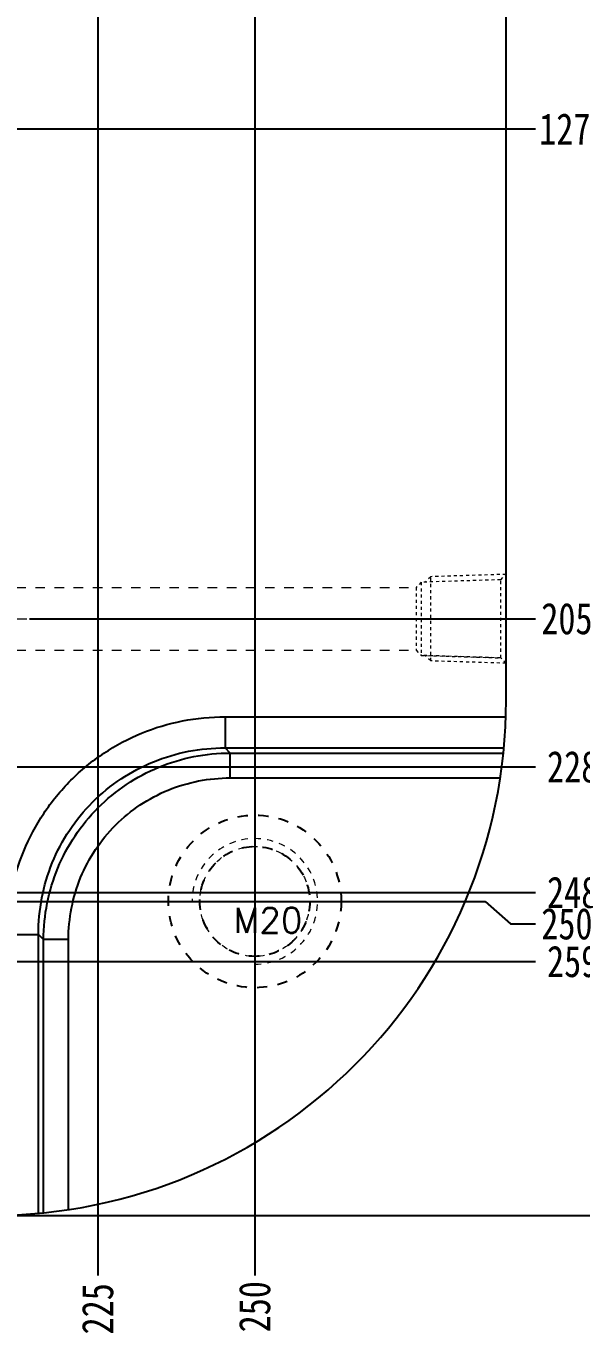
# Model space of a CAD drawing. Header units: millimetres. Extents: x -1265 to 1982, y -12197 to 1934.
# Drawn here: x 249.7 to 338.1, y -3478.6 to -3272.7 of the extents above; entities that cross this region are included whole.
import ezdxf

# ---------------------------------------------------------------- set-up
doc = ezdxf.new("R2010")
doc.units = ezdxf.units.MM
doc.header["$LTSCALE"] = 16.335
doc.header["$PDMODE"] = 3
doc.header["$PDSIZE"] = 0.3125
doc.linetypes.add('CENTER', pattern=[0.6, 0.375, -0.075, 0.075, -0.075])
doc.linetypes.add('HIDDEN', pattern=[0.2, 0.1, -0.1])
doc.layers.get('0').update_dxf_attribs({"linetype": 'CONTINUOUS'})
doc.layers.get('Defpoints').update_dxf_attribs({"linetype": 'CONTINUOUS'})
doc.layers.add('cool', color=153, linetype='HIDDEN', lineweight=9)
doc.layers.add('screw', color=33, linetype='CONTINUOUS', lineweight=13)
doc.layers.add('DEFAULT_2', color=8, linetype='HIDDEN')
doc.layers.add('DIM', color=3, linetype='CONTINUOUS')
doc.styles.get("Standard").update_dxf_attribs({"font": 'txt', "width": 0.8})
doc.styles.add('TXT', font='txt.shx', dxfattribs={"bigfont": 'gbcbig.shx'})
doc.dimstyles.new('11', dxfattribs={"dimtxt": 8, "dimasz": 8, "dimexe": 0, "dimexo": 0, "dimgap": 0, "dimtad": 0, "dimdsep": 46, "dimtxsty": 'Standard', "dimcen": 0, "dimclrd": 4, "dimclre": 4, "dimclrt": 6, "dimazin": 0, "dimtp": 0.01, "dimtm": 0.01, "dimtfac": 1, "dimtofl": 0, "dimtmove": 0, "dimatfit": 3, "dimfxl": 0, "dimtolj": 1, "dimarcsym": 0})

# ---------------------------------------------------------------- blocks, each defined once
blk = doc.blocks.new('cool_jt_f12')
at = {"layer": 'cool', "ltscale": 0.3}
for p, q in [((0, 7.0785), (0.856, 6.2225)), ((0, 7.0785), (12, 6.7035)), ((0.856, 6.2225), (0.856, -6.2225)), ((13.5, 5.827375), (0.856, 6.2225)), ((0.856, 6.2225), (13.5, 5.827375)), ((12, 6.7035), (12.856, 5.8475)), ((12, 6.7035), (12, -6.7035)), ((14.327375, 5), (13.5, 5.827375)), ((13.5, -5.827375), (13.5, 5.827375)), ((14.327375, -5), (14.327375, 5)), ((0.856, -6.2225), (13.5, -5.827375)), ((12, -6.7035), (12.856, -5.8475)), ((13.5, -5.827375), (14.327375, -5)), ((0.856, -6.2225), (0, -7.0785)), ((0, -7.0785), (12, -6.7035))]:
    blk.add_line(p, q, dxfattribs=at)
blk = doc.blocks.new('06')
at = {"layer": 'cool', "ltscale": 0.932966}
for p, q in [((-3287.69, 1844.03), (-2736.35, 1844.03)), ((-3287.69, 1834.03), (-2736.35, 1834.03))]:
    blk.add_line(p, q, dxfattribs=at)
at = {"layer": 'cool', "color": 1, "linetype": 'CENTER', "ltscale": 0.621977}
blk.add_line((-3302.02, 1839.03), (-2722.02, 1839.03), dxfattribs=at)
at = {"layer": 'cool', "ltscale": 0.932966, "rotation": 180}
blk.add_blockref('cool_jt_f12', (-2722.02, 1839.03), dxfattribs=at)
blk = doc.blocks.new('screw_m20_g')
at = {"layer": 'screw', "color": 1, "linetype": 'CENTER', "ltscale": 0.621977}
for p, q in [((0, -11), (0, 11)), ((-11, 0), (11, 0))]:
    blk.add_line(p, q, dxfattribs=at)
at = {"layer": 'screw', "linetype": 'HIDDEN', "ltscale": 0.621977}
blk.add_circle((0, 0), 8.75, dxfattribs=at)
at = {"layer": 'screw', "color": 92, "linetype": 'HIDDEN', "ltscale": 0.621977}
blk.add_arc((0, 0), 10, 270, 180, dxfattribs=at)
at = {"layer": 'screw', "color": 6, "style": 'TXT'}
blk.add_text('M20', height=4, dxfattribs=at).set_placement((-3.4, -5))
blk = doc.blocks.new('*D502')
at = {"color": 4, "lineweight": -2}
for p, q in [((234.48, -2862.07), (362.03, -2862.07)), ((362.03, -2870.07), (362.03, -3130.16)), ((362.03, -3454.07), (362.03, -3145.1)), ((234.48, -3462.07), (362.03, -3462.07))]:
    blk.add_line(p, q, dxfattribs=at)
at = {"color": 4}
for points in [[(360.7, -2870.07), (363.36, -2870.07), (362.03, -2862.07)], [(360.7, -3454.07), (363.36, -3454.07), (362.03, -3462.07)]]:
    blk.add_solid(points, dxfattribs=at)
at = {"layer": 'Defpoints', "color": 0}
for p in [(234.48, -2862.07), (234.48, -3462.07), (362.03, -3462.07)]:
    blk.add_point(p, dxfattribs=at)
at = {"color": 6, "insert": (362.03, -3137.63), "char_height": 8, "attachment_point": 5, "rotation": 90}
blk.add_mtext('\\A1;600', dxfattribs=at)
blk = doc.blocks.new('*D526')
at = {"layer": 'Defpoints', "color": 0}
for p in [(36.15, -3162.07), (50.55, -3289.07), (330.84, -3289.07)]:
    blk.add_point(p, dxfattribs=at)
at = {"layer": 'DIM', "color": 4, "lineweight": -2}
blk.add_line((50.55, -3289.07), (330.84, -3289.07), dxfattribs=at)
at = {"layer": 'DIM', "color": 6, "insert": (335.51, -3289.07), "char_height": 5, "attachment_point": 5}
blk.add_mtext('\\A1;127', dxfattribs=at)
blk = doc.blocks.new('*D527')
at = {"layer": 'Defpoints', "color": 0}
for p in [(36.15, -3162.07), (250.28, -3367.07), (330.84, -3367.07)]:
    blk.add_point(p, dxfattribs=at)
at = {"layer": 'DIM', "color": 4, "lineweight": -2}
blk.add_line((250.28, -3367.07), (330.84, -3367.07), dxfattribs=at)
at = {"layer": 'DIM', "color": 6, "insert": (335.84, -3367.07), "char_height": 5, "attachment_point": 5}
blk.add_mtext('\\A1;205', dxfattribs=at)
blk = doc.blocks.new('*D528')
at = {"layer": 'Defpoints', "color": 0}
for p in [(36.15, -3162.07), (210.72, -3390.66), (330.84, -3390.66)]:
    blk.add_point(p, dxfattribs=at)
at = {"layer": 'DIM', "color": 4, "lineweight": -2}
blk.add_line((210.72, -3390.66), (330.84, -3390.66), dxfattribs=at)
at = {"layer": 'DIM', "color": 6, "insert": (340.84, -3390.66), "char_height": 5, "attachment_point": 5}
blk.add_mtext('\\A1;228.58', dxfattribs=at)
blk = doc.blocks.new('*D529')
at = {"layer": 'Defpoints', "color": 0}
for p in [(36.15, -3162.07), (143.42, -3410.66), (330.84, -3410.66)]:
    blk.add_point(p, dxfattribs=at)
at = {"layer": 'DIM', "color": 4, "lineweight": -2}
blk.add_line((143.42, -3410.66), (330.84, -3410.66), dxfattribs=at)
at = {"layer": 'DIM', "color": 6, "insert": (340.84, -3410.66), "char_height": 5, "attachment_point": 5}
blk.add_mtext('\\A1;248.58', dxfattribs=at)
blk = doc.blocks.new('*D530')
at = {"layer": 'Defpoints', "color": 0}
for p in [(36.15, -3162.07), (45.89, -3412.07), (330.84, -3415.66)]:
    blk.add_point(p, dxfattribs=at)
at = {"layer": 'DIM', "color": 4, "lineweight": -2}
for p, q in [((45.89, -3412.07), (322.84, -3412.07)), ((322.84, -3412.07), (326.84, -3415.66)), ((326.84, -3415.66), (330.84, -3415.66))]:
    blk.add_line(p, q, dxfattribs=at)
at = {"layer": 'DIM', "color": 6, "insert": (335.84, -3415.66), "char_height": 5, "attachment_point": 5}
blk.add_mtext('\\A1;250', dxfattribs=at)
blk = doc.blocks.new('*D531')
at = {"layer": 'Defpoints', "color": 0}
for p in [(36.15, -3162.07), (75.42, -3421.66), (330.84, -3421.66)]:
    blk.add_point(p, dxfattribs=at)
at = {"layer": 'DIM', "color": 4, "lineweight": -2}
blk.add_line((75.42, -3421.66), (330.84, -3421.66), dxfattribs=at)
at = {"layer": 'DIM', "color": 6, "insert": (340.84, -3421.66), "char_height": 5, "attachment_point": 5}
blk.add_mtext('\\A1;259.58', dxfattribs=at)
blk = doc.blocks.new('*D543')
at = {"layer": 'Defpoints', "color": 0}
for p in [(36.15, -3162.07), (261.15, -3166.47), (261.15, -3471.62)]:
    blk.add_point(p, dxfattribs=at)
at = {"layer": 'DIM', "color": 4, "lineweight": -2}
blk.add_line((261.15, -3166.47), (261.15, -3471.62), dxfattribs=at)
at = {"layer": 'DIM', "color": 6, "insert": (261.15, -3476.95), "char_height": 5, "attachment_point": 5, "rotation": 90}
blk.add_mtext('\\A1;225', dxfattribs=at)
blk = doc.blocks.new('*D544')
at = {"layer": 'Defpoints', "color": 0}
for p in [(36.15, -3162.07), (286.15, -3173.07), (286.15, -3471.62)]:
    blk.add_point(p, dxfattribs=at)
at = {"layer": 'DIM', "color": 4, "lineweight": -2}
blk.add_line((286.15, -3173.07), (286.15, -3471.62), dxfattribs=at)
at = {"layer": 'DIM', "color": 6, "insert": (286.15, -3476.62), "char_height": 5, "attachment_point": 5, "rotation": 90}
blk.add_mtext('\\A1;250', dxfattribs=at)

msp = doc.modelspace()

# ---------------------------------------------------------------- linework, layer by layer
at = {"color": 7, "linetype": 'Continuous'}
for p, q in [((326.154, -3380.072), (326.154, -2944.072)), ((281.416, -3382.675), (326.112, -3382.675)), ((281.416, -3382.675), (281.416, -3387.627)), ((281.416, -3387.627), (325.805, -3387.627)), ((282.234, -3388.444), (281.416, -3387.627)), ((282.234, -3388.444), (325.725, -3388.444)), ((282.234, -3392.406), (282.234, -3388.444)), ((282.234, -3392.406), (325.221, -3392.406)), ((246.757, -3417.335), (251.708, -3417.335)), ((252.526, -3418.152), (251.708, -3417.335)), ((251.708, -3461.724), (251.708, -3417.335)), ((256.487, -3418.152), (252.526, -3418.152)), ((252.526, -3461.644), (252.526, -3418.152)), ((256.487, -3461.14), (256.487, -3418.152))]:
    msp.add_line(p, q, dxfattribs=at)
msp.add_arc((244.154, -3380.072), 82, 270, 0, dxfattribs=at)
for points, knots in [([(246.757, -3417.335), (246.757, -3415.068), (247.196, -3410.522), (249.161, -3403.969), (252.37, -3397.924), (256.706, -3392.629), (262.001, -3388.292), (268.047, -3385.081), (274.602, -3383.115), (279.149, -3382.676), (281.416, -3382.675)], [0, 0, 0, 0, 0.125001, 0.2499845, 0.3749684, 0.4999498, 0.6249336, 0.7499374, 0.8749724, 1, 1, 1, 1]), ([(251.708, -3417.335), (251.702, -3415.39), (252.066, -3411.488), (253.735, -3405.86), (256.478, -3400.666), (260.196, -3396.118), (264.743, -3392.399), (269.938, -3389.655), (275.568, -3387.985), (279.471, -3387.621), (281.416, -3387.627)], [0, 0, 0, 0, 0.1249875, 0.2499684, 0.3749579, 0.4999495, 0.6249434, 0.749953, 0.8749858, 1, 1, 1, 1]), ([(252.526, -3418.152), (252.531, -3416.211), (252.917, -3412.319), (254.614, -3406.711), (257.372, -3401.539), (261.088, -3397.006), (265.621, -3393.29), (270.793, -3390.532), (276.401, -3388.836), (280.293, -3388.449), (282.234, -3388.444)], [0, 0, 0, 0, 0.1249889, 0.2500115, 0.375007, 0.5000198, 0.6250203, 0.7499909, 0.875003, 1, 1, 1, 1]), ([(256.487, -3418.152), (256.487, -3416.469), (256.813, -3413.091), (258.273, -3408.223), (260.658, -3403.732), (263.88, -3399.797), (267.814, -3396.576), (272.304, -3394.192), (277.173, -3392.732), (280.55, -3392.406), (282.234, -3392.406)], [0, 0, 0, 0, 0.1249982, 0.2500227, 0.3750144, 0.5000199, 0.6250131, 0.7499797, 0.8749937, 1, 1, 1, 1])]:
    msp.add_open_spline(points, degree=3, knots=knots, dxfattribs=at)
at = {"layer": 'DEFAULT_2', "color": 8, "linetype": 'HIDDEN'}
for radius in [13.75, 8.75]:
    msp.add_circle((286.154, -3412.072), radius, dxfattribs=at)

# ---------------------------------------------------------------- block references
msp.add_blockref('06', (3048.174, -5206.101))
at = {"layer": 'screw'}
msp.add_blockref('screw_m20_g', (286.154, -3412.072), dxfattribs=at)

# ---------------------------------------------------------------- dimensions: what is measured, and where the dimension line sits
dim = msp.add_linear_dim(base=(362.031, -3462.072), p1=(234.475, -2862.072), p2=(234.475, -3462.072), angle=90, dimstyle='11', override={"dimfxl": 1.25, "dimarcsym": 1})
dim.commit()
dim.dimension.update_dxf_attribs({"geometry": '*D502', "text_midpoint": (362.031, -3137.63), "dimtype": 160})
at = {"layer": 'DIM'}
for feature_location, offset, dtype, picture, middle in [((50.554, -3289.072), (280.291, 0), 0, '*D526', (335.511, -3289.072)), ((250.279, -3367.072), (80.565, 0), 0, '*D527', (335.844, -3367.072)), ((210.72, -3390.655), (120.124, 0), 0, '*D528', (340.844, -3390.655)), ((143.419, -3410.655), (187.425, 0), 0, '*D529', (340.844, -3410.655)), ((45.889, -3412.072), (284.955, -3.583), 0, '*D530', (335.844, -3415.655)), ((75.419, -3421.655), (255.425, 0), 0, '*D531', (340.844, -3421.655)), ((261.154, -3166.472), (0, -305.146), 1, '*D543', (261.154, -3476.952)), ((286.154, -3173.072), (0, -298.546), 1, '*D544', (286.154, -3476.618))]:
    dim = msp.add_ordinate_dim(feature_location=feature_location, offset=offset, dtype=dtype, origin=(36.154, -3162.072), dimstyle='11', override={"dimtxt": 5, "dimasz": 2, "dimfxl": 1.25, "dimarcsym": 1}, dxfattribs=at)
    dim.commit()
    dim.dimension.update_dxf_attribs({"geometry": picture, "text_midpoint": middle})

doc.saveas('drawing.dxf')
